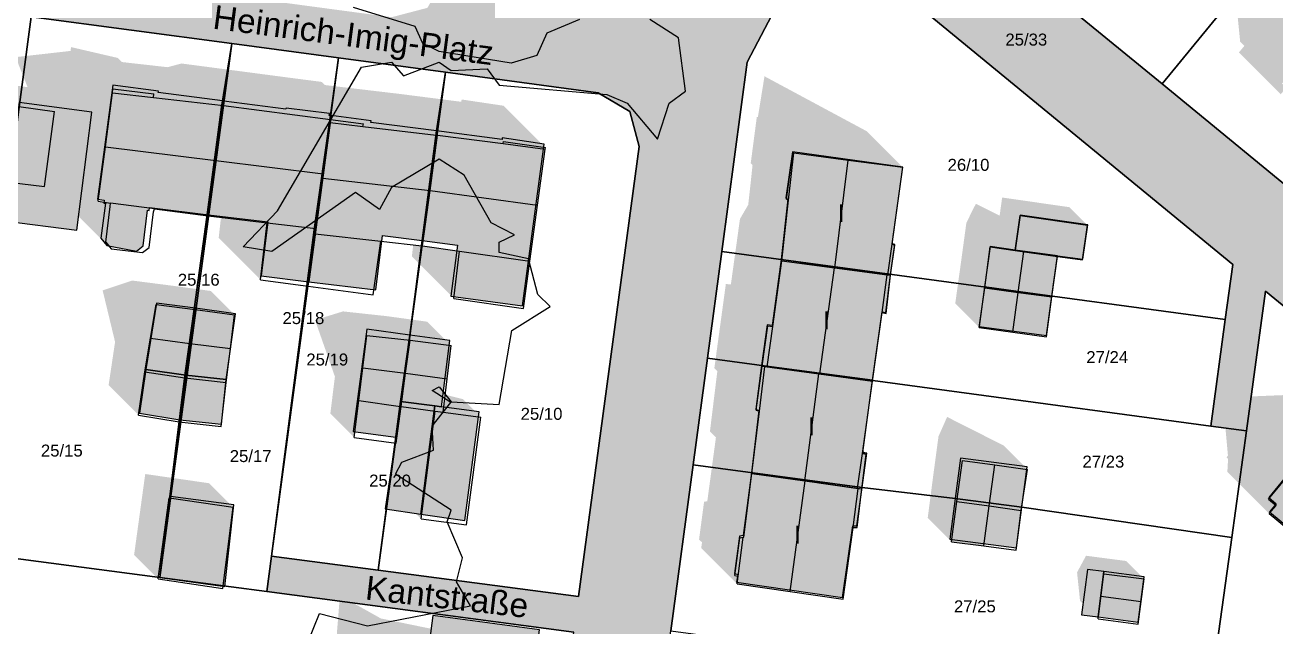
# Model space of a CAD drawing. Header units: millimetres. Extents: x 238 to 3518, y -74 to 2735.
# Drawn here: x 1813.9 to 1918.4, y 1824.4 to 1874.7 of the extents above; entities that cross this region are included whole.
import ezdxf
from ezdxf.enums import TextEntityAlignment as Align

# ---------------------------------------------------------------- set-up
doc = ezdxf.new("R2010")
doc.units = ezdxf.units.MM
for name, color, linetype in [('LP_Flurstueck_bez', 7, 'Continuous'), ('LP_Flurstuecke', 8, 'Continuous'), ('LP_Gebaeude_Dachaufsicht', 9, 'Continuous'), ('LP_Gebaeude_Dachschatten', 253, 'Continuous'), ('LP_Gebaeude_F', 254, 'Continuous'), ('LP_Gebaeude_Geschosszahl', 7, 'Continuous'), ('LP_Gebaeude_Schatten', 7, 'Continuous'), ('LP_Gebaeude_U', 7, 'Continuous'), ('LP_Topographie_Hoehenlinien', 8, 'Continuous'), ('LP_Verkehr_Strassen', 9, 'Continuous'), ('LP_Verkehr_Strassennamen', 7, 'Continuous')]:
    doc.layers.add(name, color=color, linetype=linetype)
doc.styles.get("Standard").update_dxf_attribs({"font": 'arial.ttf'})

msp = doc.modelspace()

# ---------------------------------------------------------------- hatches: boundary and pattern name
at = {"layer": 'LP_Gebaeude_Dachschatten'}
for points in [[(1829.82, 1863.42), (1830.46, 1868.03), (1824.63, 1868.69), (1821.19, 1869.08), (1820.6, 1864.56)], [(1839.41, 1866.85), (1830.46, 1868.03), (1829.82, 1863.42), (1838.8, 1862.3)], [(1847.73, 1860.91), (1848.36, 1865.53), (1848.24, 1865.54), (1842.12, 1866.27), (1839.38, 1866.59), (1838.76, 1861.94)], [(1894.08, 1852.77), (1893.62, 1849.47), (1896.43, 1849.08), (1896.88, 1852.4)], [(1828.1, 1850.97), (1824.83, 1851.39), (1824.37, 1848.57), (1827.67, 1848.12)], [(1831.4, 1850.52), (1828.1, 1850.97), (1827.67, 1848.12), (1831.05, 1847.7)], [(1845.68, 1845.64), (1846.06, 1848.42), (1842.46, 1848.81), (1842.12, 1846.09)], [(1849.16, 1845.17), (1849.5, 1847.95), (1846.06, 1848.42), (1845.68, 1845.64)], [(1892.22, 1838.36), (1891.76, 1834.93), (1894.45, 1834.56), (1894.94, 1837.99)], [(1879.07, 1836.65), (1874.62, 1837.27), (1873.95, 1831.95), (1873.91, 1831.95), (1873.48, 1828.68), (1873.49, 1828.68), (1873.39, 1828.03), (1877.83, 1827.39)], [(1891.76, 1834.93), (1891.32, 1831.55), (1894.02, 1831.21), (1894.45, 1834.56)], [(1907.41, 1828.45), (1904.05, 1828.89), (1903.8, 1827), (1907.16, 1826.56)]]:
    msp.add_hatch(color=253, dxfattribs=at).paths.add_polyline_path(points)
at = {"layer": 'LP_Gebaeude_F'}
for points in [[(1819.95, 1860.19), (1820.51, 1860.12), (1820.47, 1859.87), (1820.62, 1859.85), (1820.23, 1856.92), (1820.72, 1856.31), (1823.21, 1855.85), (1823.76, 1856.3), (1824.11, 1859.26), (1824.26, 1859.24), (1824.29, 1859.49), (1829.21, 1858.89), (1830.51, 1868.39), (1830.4, 1868.4), (1825.01, 1869.1), (1825.03, 1869.21), (1821.23, 1869.73)], [(1812.1, 1858.39), (1818.21, 1857.61), (1819.47, 1867.47), (1813.39, 1868.26)], [(1829.21, 1858.89), (1834.17, 1858.29), (1833.62, 1853.77), (1837.6, 1853.29), (1839.46, 1867.17), (1839.3, 1867.19), (1839.32, 1867.34), (1835.7, 1867.81), (1835.68, 1867.72), (1830.51, 1868.39)], [(1837.6, 1853.29), (1843.2, 1852.61), (1843.76, 1857.16), (1847.08, 1856.73), (1848.28, 1865.9), (1842.79, 1866.61), (1842.8, 1866.73), (1839.46, 1867.17)], [(1847.08, 1856.73), (1850.03, 1856.34), (1849.47, 1852.07), (1855.47, 1851.28), (1857.26, 1864.8), (1853.77, 1865.31), (1853.76, 1865.18), (1848.28, 1865.9)], [(1877.08, 1855.14), (1886.21, 1853.87), (1886.56, 1856.4), (1886.34, 1856.47), (1887.24, 1862.87), (1878.01, 1864.16), (1877.47, 1860.3), (1877.64, 1860.2)], [(1896.64, 1855.94), (1900.16, 1855.46), (1902.29, 1855.17), (1902.69, 1858.05), (1897.05, 1858.84)], [(1894.07, 1852.85), (1899.7, 1852.08), (1900.16, 1855.46), (1896.64, 1855.94), (1894.54, 1856.23)], [(1875.44, 1846.3), (1884.7, 1845.05), (1885.5, 1850.77), (1885.83, 1850.69), (1886.21, 1853.87), (1877.08, 1855.14), (1876.32, 1849.64), (1875.9, 1849.68)], [(1893.62, 1849.55), (1899.25, 1848.79), (1899.7, 1852.08), (1894.07, 1852.85)], [(1823.97, 1845.95), (1827.33, 1845.47), (1828.13, 1851.08), (1824.88, 1851.49)], [(1827.33, 1845.47), (1830.69, 1845.12), (1831.47, 1850.6), (1828.13, 1851.08)], [(1841.32, 1840.76), (1844.86, 1840.29), (1845.25, 1843.29), (1846.04, 1848.83), (1842.46, 1849.32)], [(1845.25, 1843.29), (1848.12, 1842.91), (1848.68, 1842.83), (1849.39, 1848.37), (1846.04, 1848.83)], [(1874.6, 1837.33), (1883.85, 1836.08), (1884.24, 1838.97), (1883.89, 1839.03), (1884.7, 1845.05), (1875.44, 1846.3), (1874.95, 1842.63), (1875.22, 1842.52)], [(1823.45, 1842.31), (1826.82, 1841.75), (1827.33, 1845.47), (1823.97, 1845.95)], [(1826.82, 1841.75), (1830.3, 1841.39), (1830.69, 1845.12), (1827.33, 1845.47)], [(1843.98, 1834.31), (1846.95, 1833.87), (1848.12, 1842.91), (1845.25, 1843.29), (1844.86, 1840.29)], [(1846.95, 1833.87), (1850.65, 1833.33), (1851.83, 1842.41), (1848.68, 1842.83), (1848.12, 1842.91)], [(1917.82, 1835.25), (1918.45, 1834.73), (1917.89, 1834.05), (1925.65, 1827.63), (1930.95, 1834.04), (1928.83, 1835.8), (1929.87, 1837.06), (1927.22, 1839.25), (1926.18, 1837.98), (1923.21, 1840.43), (1920.51, 1837.15), (1919.84, 1837.7)], [(1891.6, 1835.17), (1897.18, 1834.44), (1897.63, 1837.81), (1892.05, 1838.55)], [(1873.17, 1828.9), (1873.44, 1828.83), (1873.35, 1828.18), (1882.21, 1826.91), (1883.07, 1832.89), (1883.4, 1832.89), (1883.85, 1836.08), (1874.6, 1837.33), (1873.89, 1832.08), (1873.58, 1832.02)], [(1825.14, 1828.57), (1830.57, 1827.83), (1831.34, 1834.64), (1826.03, 1835.34)], [(1891.16, 1831.78), (1896.74, 1831.05), (1897.18, 1834.44), (1891.6, 1835.17)], [(1902.17, 1825.46), (1903.56, 1825.28), (1904.05, 1829.07), (1902.67, 1829.25)], [(1903.56, 1825.28), (1906.92, 1824.84), (1907.41, 1828.63), (1904.05, 1829.07)], [(1847.68, 1823.26), (1848.76, 1823.1), (1848.32, 1819.79), (1852.01, 1819.27), (1856.17, 1818.74), (1856.88, 1824.2), (1847.97, 1825.4)]]:
    msp.add_hatch(color=254, dxfattribs=at).paths.add_polyline_path(points)
at = {"layer": 'LP_Gebaeude_Schatten'}
for points in [[(1915.43, 1873.35), (1914.74, 1880.27), (1921.04, 1880.2), (1925.85, 1876.26), (1926.18, 1876.61), (1928.67, 1874.64), (1929.17, 1874.14), (1931.33, 1872.29), (1934.33, 1869.29), (1932.17, 1871.14), (1929.68, 1873.11), (1929.35, 1872.76), (1924.54, 1876.7), (1921.74, 1873.27), (1918.93, 1869.85), (1919.28, 1869.51), (1918.82, 1868.95), (1915.32, 1872.45), (1915.78, 1873), (1915.43, 1873.35)], [(1826.96, 1871.53), (1835.91, 1870.35), (1838.68, 1869.99), (1838.93, 1869.73), (1844.74, 1869.04), (1844.86, 1869.03), (1850.33, 1868.33), (1850.38, 1868.52), (1853.87, 1868), (1857.37, 1864.5), (1853.88, 1865.02), (1853.83, 1864.83), (1848.36, 1865.53), (1848.24, 1865.54), (1842.12, 1866.27), (1842.18, 1866.49), (1839.41, 1866.85), (1830.46, 1868.03), (1824.63, 1868.69), (1824.65, 1868.99), (1821.23, 1869.4), (1821.19, 1869.08), (1820.6, 1864.56), (1820.01, 1860.03), (1821.03, 1859.87), (1821.01, 1859.58), (1820.63, 1856.61), (1821.07, 1856.05), (1817.57, 1859.55), (1817.13, 1860.11), (1817.44, 1862.59), (1816.51, 1863.53), (1815.99, 1864.82), (1816.35, 1867.51), (1813.36, 1867.94), (1812.52, 1861.61), (1810.52, 1863.61), (1811.36, 1869.94), (1814.1, 1869.55), (1813.1, 1872.06), (1817.69, 1872.58), (1817.73, 1872.9), (1821.65, 1871.99), (1821.98, 1871.65), (1825.8, 1871.22), (1826.96, 1871.53)], [(1874.32, 1859.72), (1874.54, 1861.71), (1874.68, 1863.04), (1874.53, 1863.2), (1875.04, 1867.07), (1875.13, 1867.06), (1875.68, 1870.46), (1884.24, 1865.86), (1887.24, 1862.86), (1878.13, 1864.06), (1878.04, 1864.07), (1877.53, 1860.2), (1877.69, 1860.1), (1877.13, 1855.04), (1876.37, 1849.56), (1875.95, 1849.6), (1875.49, 1846.23), (1874.99, 1842.57), (1875.26, 1842.46), (1874.62, 1837.27), (1873.95, 1831.95), (1873.91, 1831.95), (1873.63, 1831.9), (1873.21, 1828.75), (1873.48, 1828.68), (1873.49, 1828.68), (1873.39, 1828.03), (1870.39, 1831.03), (1870.46, 1831.51), (1870.21, 1831.75), (1870.63, 1834.9), (1870.9, 1834.95), (1871.62, 1840.27), (1871.12, 1840.77), (1871.74, 1845.82), (1871.49, 1846.07), (1871.99, 1849.73), (1872.45, 1853.1), (1872.87, 1853.06), (1873.63, 1858.54), (1874.32, 1859.72)], [(1848.36, 1865.53), (1847.11, 1856.29), (1847.73, 1860.91), (1848.36, 1865.53)], [(1839.02, 1863.89), (1838.76, 1861.94), (1838.13, 1857.29), (1837.55, 1852.93), (1838.19, 1857.74), (1839.02, 1863.89)], [(1892.08, 1854.77), (1892.55, 1858.21), (1893.14, 1859.41), (1893.35, 1859.81), (1895.33, 1858.81), (1895.54, 1860.33), (1901.16, 1859.52), (1902.66, 1858.02), (1897.04, 1858.83), (1896.64, 1855.91), (1894.55, 1856.21), (1894.08, 1852.77), (1893.62, 1849.47), (1891.62, 1851.47), (1892.08, 1854.77)], [(1830.26, 1858.67), (1834.11, 1858.22), (1833.57, 1853.46), (1830.07, 1856.96), (1830.26, 1858.67)], [(1846.33, 1856.38), (1847.05, 1856.3), (1847.11, 1856.29), (1850.2, 1855.85), (1849.71, 1851.9), (1846.21, 1855.4), (1846.33, 1856.38)], [(1886.34, 1856.43), (1886.36, 1856.56), (1886.56, 1856.36), (1886.34, 1856.43)], [(1896.64, 1855.91), (1900.16, 1855.4), (1897.35, 1855.81), (1896.64, 1855.91)], [(1885.94, 1853.86), (1877.13, 1855.04), (1885.97, 1853.86), (1885.94, 1853.86)], [(1821.41, 1848.26), (1820.37, 1852.57), (1822.83, 1853.39), (1826.1, 1852.97), (1829.4, 1852.52), (1831.4, 1850.52), (1828.1, 1850.97), (1824.83, 1851.39), (1823.91, 1845.76), (1823.37, 1842.15), (1820.87, 1844.65), (1821.41, 1848.26)], [(1896.88, 1852.4), (1899.69, 1852.02), (1894.08, 1852.77), (1896.88, 1852.4)], [(1839.78, 1845.36), (1838.12, 1850.09), (1840.46, 1850.81), (1844.06, 1850.42), (1847.5, 1849.95), (1849.5, 1847.95), (1846.06, 1848.42), (1842.46, 1848.81), (1842.12, 1846.09), (1841.78, 1843.36), (1841.4, 1840.27), (1839.4, 1842.27), (1839.78, 1845.36)], [(1875.49, 1846.23), (1875.9, 1846.18), (1884.7, 1844.98), (1875.72, 1846.2), (1875.49, 1846.23)], [(1851.97, 1841.98), (1848.83, 1842.39), (1849, 1843.85), (1850.47, 1843.48), (1851.97, 1841.98)], [(1922.67, 1842.53), (1924.19, 1842.17), (1926.83, 1839.99), (1929.83, 1836.99), (1927.19, 1839.17), (1926.67, 1838.53), (1926.15, 1837.9), (1923.19, 1840.34), (1920.54, 1837.11), (1920.48, 1837.04), (1920.47, 1837.05), (1919.82, 1837.58), (1917.79, 1835.12), (1918.43, 1834.59), (1917.86, 1833.91), (1914.36, 1837.41), (1914.42, 1838.48), (1914.29, 1838.62), (1914.41, 1838.76), (1913.97, 1843.55), (1913.98, 1843.54), (1914.04, 1843.61), (1919.69, 1843.84), (1922.65, 1841.4), (1923.12, 1841.01), (1922.67, 1842.53)], [(1845.94, 1842.77), (1848.16, 1842.48), (1846.98, 1833.48), (1844.98, 1835.48), (1845.94, 1842.77)], [(1890.22, 1840.36), (1890.94, 1841.99), (1895.65, 1839.61), (1897.65, 1837.61), (1892.22, 1838.36), (1891.76, 1834.93), (1891.32, 1831.55), (1889.32, 1833.55), (1889.76, 1836.93), (1890.22, 1840.36)], [(1883.86, 1838.93), (1883.89, 1839.17), (1884.19, 1838.87), (1883.86, 1838.93)], [(1823.93, 1837.22), (1829.27, 1836.45), (1831.27, 1834.45), (1825.93, 1835.22), (1825, 1828.46), (1823, 1830.46), (1823.93, 1837.22)], [(1901.8, 1829), (1902.55, 1830.39), (1905.91, 1829.95), (1907.41, 1828.45), (1904.05, 1828.89), (1903.55, 1825.11), (1902.05, 1826.61), (1901.8, 1829)], [(1826.32, 1795.98), (1830.64, 1795.77), (1831.01, 1795.39), (1832.26, 1795.34), (1832.35, 1797.25), (1832.89, 1797.22), (1833.01, 1798.34), (1833.22, 1800.31), (1830.67, 1802.86), (1827.94, 1809.89), (1833.28, 1809.19), (1833.51, 1810.75), (1837.26, 1810.34), (1838.04, 1814.75), (1838.87, 1816.6), (1838.9, 1816.81), (1838.98, 1816.85), (1839.28, 1817.52), (1839.58, 1819.38), (1840.2, 1827.06), (1843.28, 1825.34), (1843.61, 1825.15), (1848.25, 1824.2), (1849.75, 1822.7), (1843.65, 1823.55), (1843.18, 1820.19), (1842.2, 1813.95), (1841.9, 1813.81), (1841.54, 1811.25), (1840.76, 1806.84), (1835.32, 1807.44), (1834.75, 1803.4), (1834.17, 1799.36), (1834.77, 1799.28), (1834.35, 1795.25), (1834.26, 1793.34), (1832.62, 1793.41), (1832.64, 1793.77), (1828.32, 1793.98), (1828.13, 1790.41), (1826.13, 1792.41), (1826.32, 1795.98)]]:
    msp.add_hatch(color=7, dxfattribs=at).paths.add_polyline_path(points)
at = {"layer": 'LP_Verkehr_Strassen'}
msp.add_hatch(color=9, dxfattribs=at).paths.add_polyline_path([(1814.41, 1875.44), (1831.17, 1873.19), (1840.09, 1871.99), (1849.02, 1870.8), (1861.79, 1869.08), (1864.42, 1867.53), (1865.2, 1864.6), (1860.15, 1826.97), (1843.4, 1829.19), (1834.48, 1830.36), (1834.09, 1827.39), (1859.75, 1824), (1857.76, 1809.14), (1855.77, 1794.3), (1855.57, 1793.63), (1853.46, 1792.18), (1850.4, 1769.54), (1847.17, 1745.66), (1844.31, 1724.46), (1846.45, 1721.66), (1843.23, 1697.78), (1841.65, 1686.08), (1841.37, 1682.4), (1839.81, 1679.19), (1853.98, 1682.73), (1852.21, 1684.15), (1850.78, 1685.94), (1849.99, 1688.52), (1849.79, 1691.39), (1850.44, 1695.99), (1852.94, 1713.58), (1855.74, 1715.7), (1859.03, 1740), (1862.65, 1766.79), (1865.66, 1789.08), (1863.53, 1791.89), (1863.79, 1793.93), (1865.79, 1808.78), (1867.85, 1824.12), (1869.72, 1837.99), (1870.91, 1846.91), (1872.11, 1855.82), (1874.24, 1871.64), (1876.87, 1876.67), (1878.28, 1880.25), (1879.48, 1881.4), (1881.67, 1882.19), (1887.8, 1876.95), (1914.83, 1854.74), (1914.19, 1850.12), (1912.97, 1841.23), (1915.95, 1840.83), (1917.55, 1852.5), (1937.93, 1835.76), (1958.82, 1818.55), (1978.23, 1802.55), (1979.75, 1798.1), (1996.84, 1784.07), (2015.88, 1768.44), (2016.22, 1770.84), (2033.01, 1757.14), (2036.22, 1749), (2032.37, 1721.08), (2031.69, 1716.13), (2043.91, 1716.77), (2043.35, 1718.05), (2043.26, 1719.41), (2043.61, 1721.88), (2047.18, 1747.11), (2047.41, 1749.84), (2047.29, 1751.62), (2047.08, 1753.19), (2046.68, 1754.76), (2050.9, 1754.92), (2051.49, 1759.27), (2038.58, 1766.14), (2017.9, 1783.01), (1998.87, 1798.61), (1981.79, 1812.58), (1979.46, 1811.29), (1979.54, 1811.84), (1960.09, 1827.8), (1933.48, 1849.64), (1922.2, 1858.9), (1908.9, 1869.82), (1896.16, 1880.27), (1883.38, 1890.76), (1874.55, 1896.55), (1865.63, 1897.74), (1855.95, 1899.03), (1854.59, 1901.3), (1854.22, 1904.37), (1856.6, 1922.15), (1856.36, 1933.56), (1852.83, 1934.04), (1853.09, 1922.33), (1849.68, 1896.89), (1851.42, 1896.66), (1849.03, 1878.83), (1847.51, 1876.18), (1844.53, 1875.4), (1814.94, 1879.37)])

# ---------------------------------------------------------------- linework, layer by layer
at = {"layer": 'LP_Flurstuecke', "color": 8}
for points in [[(1896.16, 1880.27), (1908.9, 1869.82), (1936.22, 1903.13), (1923.76, 1913.96)], [(1908.9, 1869.82), (1922.2, 1858.9), (1931.96, 1870.82), (1935.91, 1875.35), (1939.48, 1879.72), (1944.95, 1886.65), (1946.04, 1894.55), (1936.22, 1903.13)], [(1778.12, 1852.83), (1810.79, 1848.4), (1814.41, 1875.44), (1785.75, 1879.26), (1784.26, 1879.46), (1781.45, 1877.32)], [(1872.11, 1855.82), (1914.19, 1850.12), (1914.83, 1854.74), (1887.8, 1876.95), (1882.5, 1878.84), (1876.87, 1876.67), (1874.24, 1871.64)], [(1808.43, 1830.77), (1825.14, 1828.57), (1827.27, 1845.65), (1828.04, 1851.2), (1829.07, 1858.7), (1830.3, 1867.87), (1831.17, 1873.19), (1814.41, 1875.44), (1810.79, 1848.4)], [(1825.14, 1828.57), (1834.09, 1827.39), (1834.48, 1830.36), (1838.04, 1857.62), (1839.41, 1867.2), (1840.09, 1871.99), (1831.17, 1873.19)], [(1825.14, 1828.57), (1831.17, 1873.19), (1830.3, 1867.87), (1829.07, 1858.7), (1828.04, 1851.2), (1827.27, 1845.65)], [(1834.48, 1830.36), (1840.09, 1871.99), (1839.41, 1867.2), (1838.04, 1857.62)], [(1834.48, 1830.36), (1843.4, 1829.19), (1845.25, 1843.29), (1846.04, 1848.83), (1847.08, 1856.73), (1848.28, 1865.9), (1849.02, 1870.8), (1840.09, 1871.99)], [(1843.4, 1829.19), (1860.15, 1826.97), (1865.2, 1864.6), (1864.42, 1867.53), (1861.79, 1869.08), (1849.02, 1870.8)], [(1843.4, 1829.19), (1849.02, 1870.8), (1848.28, 1865.9), (1847.08, 1856.73), (1846.04, 1848.83), (1845.25, 1843.29)], [(1870.91, 1846.91), (1912.97, 1841.23), (1914.19, 1850.12), (1872.11, 1855.82)], [(1909.21, 1791.82), (1916.41, 1791.48), (1931.72, 1790.77), (1937.93, 1835.76), (1917.55, 1852.5), (1915.95, 1840.83), (1914.72, 1831.91), (1912.82, 1818.08), (1910.71, 1802.74)], [(1869.72, 1837.99), (1883.85, 1836.08), (1891.6, 1835.17), (1897.18, 1834.44), (1914.72, 1831.91), (1915.95, 1840.83), (1912.97, 1841.23), (1870.91, 1846.91)], [(1867.85, 1824.12), (1912.82, 1818.08), (1914.72, 1831.91), (1897.18, 1834.44), (1891.6, 1835.17), (1883.85, 1836.08), (1869.72, 1837.99)], [(1806.46, 1816.05), (1828.24, 1813.46), (1833.84, 1812.72), (1841.57, 1811.56), (1850.83, 1810.27), (1857.76, 1809.14), (1859.75, 1824), (1834.09, 1827.39), (1825.14, 1828.57), (1808.43, 1830.77), (1806.69, 1817.75)]]:
    msp.add_lwpolyline(points, close=True, dxfattribs=at)
for points in [[(1922.2, 1858.9), (1908.9, 1869.82), (1896.16, 1880.27)], [(1859.03, 1740), (1862.65, 1766.79), (1865.66, 1789.08), (1863.53, 1791.89), (1863.79, 1793.93), (1865.79, 1808.78), (1867.85, 1824.12), (1869.72, 1837.99), (1870.91, 1846.91), (1872.11, 1855.82), (1874.24, 1871.64), (1876.87, 1876.67), (1882.5, 1878.84), (1887.8, 1876.95), (1914.83, 1854.74), (1914.19, 1850.12), (1912.97, 1841.23), (1915.95, 1840.83), (1917.55, 1852.5), (1937.93, 1835.76)], [(1814.41, 1875.44), (1831.17, 1873.19), (1840.09, 1871.99), (1849.02, 1870.8), (1861.79, 1869.08), (1864.42, 1867.53), (1865.2, 1864.6), (1860.15, 1826.97), (1843.4, 1829.19), (1834.48, 1830.36), (1834.09, 1827.39), (1859.75, 1824)]]:
    msp.add_lwpolyline(points, dxfattribs=at)
at = {"layer": 'LP_Gebaeude_Dachaufsicht', "color": 9}
for p, q in [((1821.19, 1869.08, 80.18), (1821.23, 1869.4, 80.18)), ((1821.23, 1869.4, 80.18), (1824.65, 1868.99, 80.18)), ((1820.6, 1864.56, 85.85), (1821.19, 1869.08, 80.18)), ((1821.19, 1869.08, 80.18), (1824.63, 1868.69, 80.18)), ((1824.63, 1868.69, 80.18), (1824.65, 1868.99, 80.18)), ((1824.63, 1868.69, 80.18), (1830.46, 1868.03, 80.18)), ((1813.36, 1867.94, 78.29), (1816.35, 1867.51, 78.29)), ((1815.52, 1861.26, 78.29), (1816.35, 1867.51, 78.29)), ((1829.82, 1863.42, 85.85), (1830.46, 1868.03, 80.18)), ((1829.82, 1863.42, 85.51), (1830.46, 1868.03, 81.03)), ((1830.46, 1868.03, 81.03), (1839.41, 1866.85, 81.03)), ((1838.76, 1861.94, 85.43), (1839.38, 1866.59, 80.95)), ((1838.8, 1862.3, 85.51), (1839.41, 1866.85, 81.03)), ((1839.38, 1866.59, 80.95), (1839.41, 1866.85, 80.95)), ((1839.38, 1866.59, 80.95), (1842.12, 1866.27, 80.95)), ((1839.41, 1866.85, 80.95), (1842.18, 1866.49, 80.95)), ((1842.12, 1866.27, 80.95), (1842.18, 1866.49, 80.95)), ((1842.12, 1866.27, 80.95), (1848.24, 1865.54, 80.95)), ((1847.73, 1860.91, 85.43), (1848.36, 1865.53, 80.95)), ((1847.73, 1860.91, 85.61), (1848.36, 1865.53, 80.95)), ((1848.24, 1865.54, 80.95), (1848.36, 1865.53, 80.95)), ((1848.36, 1865.53, 80.95), (1853.83, 1864.83, 80.95)), ((1853.83, 1864.83, 80.95), (1853.88, 1865.02, 80.95)), ((1853.88, 1865.02, 80.95), (1857.37, 1864.5, 80.95)), ((1820.01, 1860.03, 80.18), (1820.6, 1864.56, 85.85)), ((1820.6, 1864.56, 85.85), (1829.82, 1863.42, 85.85)), ((1853.83, 1864.83, 80.95), (1857.35, 1864.38, 80.95)), ((1856.71, 1859.7, 85.61), (1857.35, 1864.38, 80.95)), ((1857.35, 1864.38, 80.95), (1857.37, 1864.5, 80.95)), ((1877.53, 1860.2, 80.81), (1878.04, 1864.07, 80.81)), ((1877.69, 1860.1, 80.81), (1878.13, 1864.06, 80.81)), ((1878.04, 1864.07, 80.81), (1878.13, 1864.06, 80.81)), ((1878.13, 1864.06, 80.81), (1882.68, 1863.46, 86.32)), ((1829.18, 1858.8, 81.03), (1829.82, 1863.42, 85.51)), ((1829.18, 1858.8, 80.18), (1829.82, 1863.42, 85.85)), ((1829.82, 1863.42, 85.51), (1838.8, 1862.3, 85.51)), ((1881.56, 1854.45, 86.32), (1882.68, 1863.46, 86.32)), ((1882.68, 1863.46, 86.32), (1887.24, 1862.86, 80.81)), ((1838.13, 1857.29, 80.95), (1838.76, 1861.94, 85.43)), ((1838.19, 1857.74, 81.03), (1838.8, 1862.3, 85.51)), ((1838.76, 1861.94, 85.43), (1847.73, 1860.91, 85.43)), ((1886.34, 1856.43, 80.81), (1887.24, 1862.86, 80.81)), ((1812.52, 1861.61, 78.29), (1815.52, 1861.26, 78.29)), ((1847.11, 1856.29, 80.95), (1847.73, 1860.91, 85.43)), ((1847.11, 1856.29, 80.95), (1847.73, 1860.91, 85.61)), ((1847.73, 1860.91, 85.61), (1856.71, 1859.7, 85.61)), ((1820.01, 1860.03, 80.18), (1821.03, 1859.87, 80.15)), ((1821.01, 1859.58, 80.18), (1821.03, 1859.87, 80.18)), ((1821.03, 1859.89, 80.18), (1824.71, 1859.4, 80.18)), ((1821.03, 1859.87, 80.18), (1821.03, 1859.89, 80.18)), ((1821.03, 1859.87, 80.15), (1821.03, 1859.89, 80.18)), ((1877.13, 1855.04, 80.81), (1877.69, 1860.1, 80.81)), ((1877.53, 1860.2, 80.81), (1877.69, 1860.1, 80.81)), ((1820.63, 1856.61, 80.18), (1821.01, 1859.58, 80.18)), ((1824.26, 1856.15, 80.18), (1824.63, 1859.13, 80.18)), ((1824.63, 1859.13, 80.18), (1824.71, 1859.39, 80.18)), ((1824.71, 1859.4, 80.18), (1824.71, 1859.4, 80.18)), ((1824.71, 1859.39, 80.18), (1824.71, 1859.4, 80.18)), ((1824.71, 1859.39, 80.17), (1824.71, 1859.4, 80.18)), ((1824.71, 1859.39, 80.17), (1829.18, 1858.8, 80.18)), ((1829.18, 1858.8, 81.03), (1834.11, 1858.22, 81.03)), ((1856.07, 1855.01, 80.95), (1856.71, 1859.7, 85.61)), ((1896.64, 1855.91, 78.4), (1897.04, 1858.83, 78.4)), ((1897.04, 1858.83, 78.4), (1902.66, 1858.02, 78.4)), ((1833.57, 1853.46, 81.03), (1834.11, 1858.22, 81.03)), ((1834.11, 1858.22, 81.03), (1838.19, 1857.74, 81.03)), ((1837.55, 1852.93, 81.03), (1838.19, 1857.74, 81.03)), ((1902.26, 1855.11, 78.4), (1902.66, 1858.02, 78.4)), ((1837.55, 1852.93, 80.95), (1838.13, 1857.29, 80.95)), ((1838.13, 1857.29, 80.95), (1843.63, 1856.68, 80.95)), ((1842.98, 1852.2, 80.95), (1843.63, 1856.68, 80.95)), ((1843.63, 1856.68, 80.95), (1847.05, 1856.3, 80.95)), ((1820.63, 1856.61, 80.18), (1821.07, 1856.05, 80.18)), ((1821.07, 1856.05, 80.18), (1823.7, 1855.72, 80.18)), ((1823.7, 1855.72, 80.18), (1824.26, 1856.15, 80.18)), ((1847.05, 1856.3, 80.95), (1847.11, 1856.29, 80.95)), ((1847.11, 1856.29, 80.95), (1850.2, 1855.85, 80.95)), ((1849.71, 1851.9, 80.95), (1850.2, 1855.85, 80.95)), ((1850.2, 1855.85, 80.95), (1856.07, 1855.01, 80.95)), ((1885.99, 1853.86, 80.81), (1886.34, 1856.43, 80.81)), ((1886.2, 1853.83, 80.81), (1886.56, 1856.36, 80.81)), ((1886.34, 1856.43, 80.81), (1886.56, 1856.36, 80.81)), ((1894.08, 1852.77, 79.36), (1894.55, 1856.21, 79.36)), ((1894.55, 1856.21, 79.36), (1896.64, 1855.91, 81.41)), ((1896.64, 1855.91, 81.41), (1897.35, 1855.81, 82.1)), ((1896.64, 1855.91, 78.4), (1900.16, 1855.4, 78.4)), ((1896.88, 1852.4, 82.1), (1897.35, 1855.81, 82.1)), ((1897.35, 1855.81, 82.1), (1900.16, 1855.4, 79.36)), ((1855.53, 1851.05, 80.95), (1856.07, 1855.01, 80.95)), ((1876.37, 1849.56, 81.63), (1877.13, 1855.04, 81.63)), ((1877.13, 1855.04, 81.63), (1881.54, 1854.45, 85.79)), ((1877.13, 1855.04, 80.81), (1881.56, 1854.45, 86.32)), ((1899.69, 1852.02, 79.36), (1900.16, 1855.4, 79.36)), ((1900.16, 1855.4, 78.4), (1902.26, 1855.11, 78.4)), ((1880.3, 1845.58, 85.79), (1881.54, 1854.45, 85.79)), ((1881.54, 1854.45, 85.79), (1885.94, 1853.86, 81.63)), ((1881.56, 1854.45, 86.32), (1885.99, 1853.86, 80.81)), ((1885.5, 1850.71, 81.63), (1885.94, 1853.86, 81.63)), ((1885.84, 1850.63, 81.63), (1886.2, 1853.83, 81.63)), ((1885.94, 1853.86, 81.63), (1886.2, 1853.83, 81.63)), ((1885.99, 1853.86, 80.81), (1886.2, 1853.83, 80.81)), ((1833.57, 1853.46, 81.03), (1837.55, 1852.93, 81.03)), ((1837.55, 1852.93, 80.95), (1842.98, 1852.2, 80.95)), ((1893.62, 1849.47, 79.36), (1894.08, 1852.77, 79.36)), ((1894.08, 1852.77, 79.36), (1896.88, 1852.4, 82.1)), ((1824.37, 1848.57, 81.71), (1824.83, 1851.39, 78.85)), ((1824.83, 1851.39, 78.85), (1828.1, 1850.97, 78.85)), ((1849.71, 1851.9, 80.95), (1855.53, 1851.05, 80.95)), ((1896.43, 1849.08, 82.1), (1896.88, 1852.4, 82.1)), ((1896.88, 1852.4, 82.1), (1899.69, 1852.02, 79.36)), ((1899.24, 1848.69, 79.36), (1899.69, 1852.02, 79.36)), ((1827.67, 1848.12, 81.71), (1828.1, 1850.97, 78.85)), ((1828.1, 1850.97, 78.85), (1831.4, 1850.52, 78.85)), ((1831.05, 1847.7, 81.71), (1831.4, 1850.52, 78.85)), ((1884.7, 1844.98, 81.63), (1885.5, 1850.71, 81.63)), ((1885.5, 1850.71, 81.63), (1885.84, 1850.63, 81.63)), ((1875.49, 1846.23, 81.63), (1875.95, 1849.6, 81.63)), ((1875.9, 1846.18, 81.63), (1876.37, 1849.56, 81.63)), ((1875.95, 1849.6, 81.63), (1876.37, 1849.56, 81.63)), ((1893.62, 1849.47, 79.36), (1896.43, 1849.08, 82.1)), ((1823.91, 1845.76, 78.85), (1824.37, 1848.57, 81.71)), ((1824.37, 1848.57, 81.71), (1827.67, 1848.12, 81.71)), ((1842.12, 1846.09, 81.66), (1842.46, 1848.81, 78.66)), ((1842.46, 1848.81, 78.66), (1846.06, 1848.42, 78.66)), ((1845.68, 1845.64, 81.66), (1846.06, 1848.42, 78.66)), ((1846.06, 1848.42, 78.66), (1849.5, 1847.95, 78.66)), ((1896.43, 1849.08, 82.1), (1899.24, 1848.69, 79.36)), ((1827.24, 1845.27, 78.85), (1827.67, 1848.12, 81.71)), ((1827.67, 1848.12, 81.71), (1831.05, 1847.7, 81.71)), ((1830.7, 1844.88, 78.85), (1831.05, 1847.7, 81.71)), ((1849.16, 1845.17, 81.66), (1849.5, 1847.95, 78.66)), ((1874.99, 1842.57, 81.47), (1875.49, 1846.23, 81.47)), ((1875.26, 1842.46, 81.47), (1875.72, 1846.2, 81.47)), ((1875.49, 1846.23, 81.47), (1875.72, 1846.2, 81.47)), ((1875.49, 1846.23, 81.63), (1875.9, 1846.18, 81.63)), ((1875.72, 1846.2, 81.47), (1880.21, 1845.59, 85.92)), ((1875.9, 1846.18, 81.63), (1880.3, 1845.58, 85.79)), ((1823.37, 1842.15, 78.85), (1823.91, 1845.76, 78.85)), ((1823.91, 1845.76, 78.85), (1827.24, 1845.27, 78.85)), ((1826.76, 1841.58, 78.85), (1827.24, 1845.27, 78.85)), ((1826.76, 1841.58, 77.58), (1827.24, 1845.27, 78.31)), ((1827.24, 1845.27, 78.31), (1830.7, 1844.88, 78.31)), ((1827.24, 1845.27, 78.85), (1830.7, 1844.88, 78.85)), ((1841.78, 1843.36, 78.66), (1842.12, 1846.09, 81.66)), ((1842.12, 1846.09, 81.66), (1845.68, 1845.64, 81.66)), ((1845.31, 1842.85, 78.66), (1845.68, 1845.64, 81.66)), ((1845.68, 1845.64, 81.66), (1849.16, 1845.17, 81.66)), ((1848.83, 1842.39, 78.66), (1849.16, 1845.17, 81.66)), ((1879.04, 1836.65, 85.92), (1880.21, 1845.59, 85.92)), ((1880.21, 1845.59, 85.92), (1884.7, 1844.98, 81.47)), ((1880.3, 1845.58, 85.79), (1884.7, 1844.98, 81.63)), ((1830.28, 1841.18, 77.58), (1830.7, 1844.88, 78.31)), ((1883.86, 1838.93, 81.47), (1884.7, 1844.98, 81.47)), ((1841.4, 1840.27, 78.66), (1841.78, 1843.36, 78.66)), ((1841.78, 1843.36, 78.66), (1845.27, 1842.85, 78.66)), ((1841.78, 1843.36, 78.66), (1845.27, 1842.85, 78.66)), ((1823.37, 1842.15, 78.85), (1826.76, 1841.58, 78.85)), ((1844.9, 1839.8, 78.66), (1845.31, 1842.85, 78.66)), ((1845.27, 1842.85, 78.66), (1845.31, 1842.85, 78.66)), ((1845.27, 1842.85, 78.66), (1845.31, 1842.85, 78.66)), ((1845.31, 1842.85, 78.66), (1848.16, 1842.48, 78.66)), ((1846.98, 1833.48, 78.52), (1848.16, 1842.48, 78.52)), ((1848.16, 1842.48, 78.52), (1848.83, 1842.39, 78.52)), ((1848.16, 1842.48, 78.66), (1848.83, 1842.39, 78.66)), ((1848.83, 1842.39, 78.52), (1851.97, 1841.98, 78.52)), ((1850.79, 1832.98, 78.52), (1851.97, 1841.98, 78.52)), ((1874.62, 1837.27, 81.47), (1875.26, 1842.46, 81.47)), ((1874.99, 1842.57, 81.47), (1875.26, 1842.46, 81.47)), ((1826.76, 1841.58, 77.58), (1830.28, 1841.18, 77.58)), ((1841.4, 1840.27, 78.66), (1844.9, 1839.8, 78.66)), ((1883.45, 1836.03, 81.47), (1883.86, 1838.93, 81.47)), ((1883.81, 1835.98, 81.47), (1884.19, 1838.87, 81.47)), ((1883.86, 1838.93, 81.47), (1884.19, 1838.87, 81.47)), ((1891.76, 1834.93, 79.58), (1892.22, 1838.36, 79.58)), ((1892.22, 1838.36, 79.58), (1894.94, 1837.99, 82.25)), ((1894.45, 1834.56, 82.25), (1894.94, 1837.99, 82.25)), ((1894.94, 1837.99, 82.25), (1897.65, 1837.61, 79.58)), ((1873.95, 1831.95, 80.86), (1874.62, 1837.27, 80.81)), ((1874.62, 1837.27, 80.81), (1879.07, 1836.65, 86.3)), ((1874.62, 1837.27, 81.47), (1879.04, 1836.65, 85.92)), ((1897.14, 1834.18, 79.58), (1897.65, 1837.61, 79.58)), ((1917.79, 1835.12, 81.77), (1919.82, 1837.58, 81.77)), ((1877.83, 1827.39, 86.3), (1879.07, 1836.65, 86.3)), ((1879.04, 1836.65, 85.92), (1883.45, 1836.03, 81.47)), ((1879.07, 1836.65, 86.3), (1883.52, 1836.02, 80.81)), ((1883.08, 1832.76, 80.81), (1883.52, 1836.02, 80.81)), ((1883.42, 1832.75, 80.81), (1883.81, 1835.98, 80.81)), ((1883.45, 1836.03, 81.47), (1883.81, 1835.98, 81.47)), ((1883.52, 1836.02, 80.81), (1883.81, 1835.98, 80.81)), ((1825, 1828.46, 78.45), (1825.93, 1835.22, 78.45)), ((1825.93, 1835.22, 78.45), (1831.27, 1834.45, 78.45)), ((1891.32, 1831.55, 79.58), (1891.76, 1834.93, 79.58)), ((1891.76, 1834.93, 79.58), (1894.45, 1834.56, 82.25)), ((1917.79, 1835.12, 81.77), (1918.43, 1834.59, 81.77)), ((1830.42, 1827.64, 78.45), (1831.27, 1834.45, 78.45)), ((1894.02, 1831.21, 82.25), (1894.45, 1834.56, 82.25)), ((1894.45, 1834.56, 82.25), (1897.14, 1834.18, 79.58)), ((1896.71, 1830.86, 79.58), (1897.14, 1834.18, 79.58)), ((1917.86, 1833.91, 81.77), (1918.43, 1834.59, 82.66)), ((1917.86, 1833.91, 81.77), (1925.61, 1827.52, 81.77)), ((1846.98, 1833.48, 78.52), (1850.79, 1832.98, 78.52)), ((1882.26, 1826.76, 80.81), (1883.08, 1832.76, 80.81)), ((1883.08, 1832.76, 80.81), (1883.42, 1832.75, 80.81)), ((1873.21, 1828.75, 80.81), (1873.63, 1831.9, 80.81)), ((1873.48, 1828.68, 80.81), (1873.91, 1831.95, 80.81)), ((1873.63, 1831.9, 80.81), (1873.91, 1831.95, 80.81)), ((1873.91, 1831.95, 80.81), (1873.95, 1831.95, 80.86)), ((1891.32, 1831.55, 79.58), (1894.02, 1831.21, 82.25)), ((1894.02, 1831.21, 82.25), (1896.71, 1830.86, 79.58)), ((1825, 1828.46, 78.45), (1830.42, 1827.64, 78.45)), ((1873.21, 1828.75, 80.81), (1873.48, 1828.68, 80.81)), ((1873.39, 1828.03, 80.81), (1873.49, 1828.68, 80.82)), ((1873.48, 1828.68, 80.81), (1873.49, 1828.68, 80.82)), ((1903.8, 1827, 79.13), (1904.05, 1828.89, 78.56)), ((1904.05, 1828.89, 78.56), (1907.41, 1828.45, 78.56)), ((1907.16, 1826.56, 79.13), (1907.41, 1828.45, 78.56)), ((1873.39, 1828.03, 80.81), (1877.83, 1827.39, 86.3)), ((1877.83, 1827.39, 86.3), (1882.26, 1826.76, 80.81)), ((1903.55, 1825.11, 78.56), (1903.8, 1827, 79.13)), ((1903.8, 1827, 79.13), (1907.16, 1826.56, 79.13)), ((1906.91, 1824.68, 78.56), (1907.16, 1826.56, 79.13)), ((1903.55, 1825.11, 78.56), (1906.91, 1824.68, 78.56))]:
    msp.add_line(p, q, dxfattribs=at)
at = {"layer": 'LP_Gebaeude_U', "color": 7}
for points in [[(1819.95, 1860.19), (1820.51, 1860.12), (1820.47, 1859.87), (1820.62, 1859.85), (1820.23, 1856.92), (1820.72, 1856.31), (1823.21, 1855.85), (1823.76, 1856.3), (1824.11, 1859.26), (1824.26, 1859.24), (1824.29, 1859.49), (1829.21, 1858.89), (1830.51, 1868.39), (1830.4, 1868.4), (1825.01, 1869.1), (1825.03, 1869.21), (1821.23, 1869.73)], [(1812.1, 1858.39), (1818.21, 1857.61), (1819.47, 1867.47), (1813.39, 1868.26)], [(1829.21, 1858.89), (1834.17, 1858.29), (1833.62, 1853.77), (1837.6, 1853.29), (1839.46, 1867.17), (1839.3, 1867.19), (1839.32, 1867.34), (1835.7, 1867.81), (1835.68, 1867.72), (1830.51, 1868.39)], [(1837.6, 1853.29), (1843.2, 1852.61), (1843.76, 1857.16), (1847.08, 1856.73), (1848.28, 1865.9), (1842.79, 1866.61), (1842.8, 1866.73), (1839.46, 1867.17)], [(1847.08, 1856.73), (1850.03, 1856.34), (1849.47, 1852.07), (1855.47, 1851.28), (1857.26, 1864.8), (1853.77, 1865.31), (1853.76, 1865.18), (1848.28, 1865.9)], [(1877.08, 1855.14), (1886.21, 1853.87), (1886.56, 1856.4), (1886.34, 1856.47), (1887.24, 1862.87), (1878.01, 1864.16), (1877.47, 1860.3), (1877.64, 1860.2)], [(1896.64, 1855.94), (1900.16, 1855.46), (1902.29, 1855.17), (1902.69, 1858.05), (1897.05, 1858.84)], [(1894.07, 1852.85), (1899.7, 1852.08), (1900.16, 1855.46), (1896.64, 1855.94), (1894.54, 1856.23)], [(1875.44, 1846.3), (1884.7, 1845.05), (1885.5, 1850.77), (1885.83, 1850.69), (1886.21, 1853.87), (1877.08, 1855.14), (1876.32, 1849.64), (1875.9, 1849.68)], [(1893.62, 1849.55), (1899.25, 1848.79), (1899.7, 1852.08), (1894.07, 1852.85)], [(1823.97, 1845.95), (1827.33, 1845.47), (1828.13, 1851.08), (1824.88, 1851.49)], [(1827.33, 1845.47), (1830.69, 1845.12), (1831.47, 1850.6), (1828.13, 1851.08)], [(1841.32, 1840.76), (1844.86, 1840.29), (1845.25, 1843.29), (1846.04, 1848.83), (1842.46, 1849.32)], [(1845.25, 1843.29), (1848.12, 1842.91), (1848.68, 1842.83), (1849.39, 1848.37), (1846.04, 1848.83)], [(1874.6, 1837.33), (1883.85, 1836.08), (1884.24, 1838.97), (1883.89, 1839.03), (1884.7, 1845.05), (1875.44, 1846.3), (1874.95, 1842.63), (1875.22, 1842.52)], [(1823.45, 1842.31), (1826.82, 1841.75), (1827.33, 1845.47), (1823.97, 1845.95)], [(1826.82, 1841.75), (1830.3, 1841.39), (1830.69, 1845.12), (1827.33, 1845.47)], [(1843.98, 1834.31), (1846.95, 1833.87), (1848.12, 1842.91), (1845.25, 1843.29), (1844.86, 1840.29)], [(1846.95, 1833.87), (1850.65, 1833.33), (1851.83, 1842.41), (1848.68, 1842.83), (1848.12, 1842.91)], [(1917.82, 1835.25), (1918.45, 1834.73), (1917.89, 1834.05), (1925.65, 1827.63), (1930.95, 1834.04), (1928.83, 1835.8), (1929.87, 1837.06), (1927.22, 1839.25), (1926.18, 1837.98), (1923.21, 1840.43), (1920.51, 1837.15), (1919.84, 1837.7)], [(1891.6, 1835.17), (1897.18, 1834.44), (1897.63, 1837.81), (1892.05, 1838.55)], [(1873.17, 1828.9), (1873.44, 1828.83), (1873.35, 1828.18), (1882.21, 1826.91), (1883.07, 1832.89), (1883.4, 1832.89), (1883.85, 1836.08), (1874.6, 1837.33), (1873.89, 1832.08), (1873.58, 1832.02)], [(1825.14, 1828.57), (1830.57, 1827.83), (1831.34, 1834.64), (1826.03, 1835.34)], [(1891.16, 1831.78), (1896.74, 1831.05), (1897.18, 1834.44), (1891.6, 1835.17)], [(1902.17, 1825.46), (1903.56, 1825.28), (1904.05, 1829.07), (1902.67, 1829.25)], [(1903.56, 1825.28), (1906.92, 1824.84), (1907.41, 1828.63), (1904.05, 1829.07)], [(1847.68, 1823.26), (1848.76, 1823.1), (1848.32, 1819.79), (1852.01, 1819.27), (1856.17, 1818.74), (1856.88, 1824.2), (1847.97, 1825.4)]]:
    msp.add_lwpolyline(points, close=True, dxfattribs=at)
at = {"layer": 'LP_Topographie_Hoehenlinien', "color": 8}
for points in [[(1856.66, 1872.21), (1854.5, 1871.56), (1848.5, 1872.54), (1847.12, 1873.21), (1846.5, 1874.62), (1841.34, 1876.21)], [(1837.55, 1823.21), (1838.5, 1825.57), (1842.5, 1824.54), (1851.12, 1826.21), (1849.94, 1828.21), (1850.45, 1830.21), (1849.17, 1833.21), (1849.5, 1834.21), (1844.84, 1837.21), (1845.37, 1838.21), (1848.02, 1839.21), (1847.91, 1841.21), (1849.47, 1843.21), (1847.9, 1844.21), (1848.5, 1844.51), (1849.5, 1843.24), (1853.5, 1843.02), (1854.56, 1849.21), (1857.77, 1851.21), (1856.74, 1852.21), (1855.96, 1855.21), (1853.5, 1855.74), (1853.5, 1856.6), (1854.78, 1857.21), (1852.83, 1858.21), (1850.59, 1862.21), (1848.5, 1863.52), (1844.5, 1861.17), (1843.5, 1859.32), (1841.5, 1860.74), (1834.5, 1855.83), (1832.12, 1856.21), (1834.98, 1859.21), (1842, 1871.21), (1844.5, 1871.64), (1845.5, 1870.49), (1848.5, 1871.65), (1849.5, 1870.94), (1852.5, 1871.08), (1853.5, 1869.72), (1862.5, 1868.95), (1864.2, 1868.21), (1866.74, 1865.21), (1867.71, 1868.21), (1869.08, 1869.21), (1868.49, 1873.68), (1866.11, 1875.21)], [(1860.22, 1875.21), (1857.5, 1874.06), (1856.66, 1872.21)]]:
    msp.add_lwpolyline(points, dxfattribs=at)

# ---------------------------------------------------------------- texts
at = {"layer": 'LP_Flurstueck_bez', "color": 7}
for s, p in [('25/33', (1897.56, 1873.53)), ('26/10', (1892.73, 1863.06)), ('25/16', (1828.4, 1853.46)), ('25/18', (1837.15, 1850.25)), ('25/19', (1839.14, 1846.79)), ('27/24', (1904.32, 1846.99)), ('25/10', (1857.05, 1842.25)), ('25/15', (1816.96, 1839.18)), ('25/17', (1832.74, 1838.72)), ('27/23', (1904, 1838.26)), ('25/20', (1844.39, 1836.67)), ('27/25', (1893.26, 1826.16))]:
    msp.add_text(s, height=1, dxfattribs=at).set_placement(p, align=Align.MIDDLE_CENTER)
at = {"layer": 'LP_Gebaeude_Geschosszahl', "color": 7}
for p in [(1882.1, 1859.02), (1880.86, 1850.07), (1879.62, 1841.2), (1878.44, 1832.15)]:
    msp.add_text('I', height=1.5, dxfattribs=at).set_placement(p, align=Align.MIDDLE_CENTER)
at = {"layer": 'LP_Verkehr_Strassennamen', "color": 7}
for s, rotation, p in [('Heinrich-Imig-Platz', -7.4553, (1841.33, 1873.91)), ('Kantstraße', -6.5268, (1849.15, 1826.96))]:
    msp.add_text(s, height=2, rotation=rotation, dxfattribs=at).set_placement(p, align=Align.MIDDLE_CENTER)

doc.saveas('drawing.dxf')
